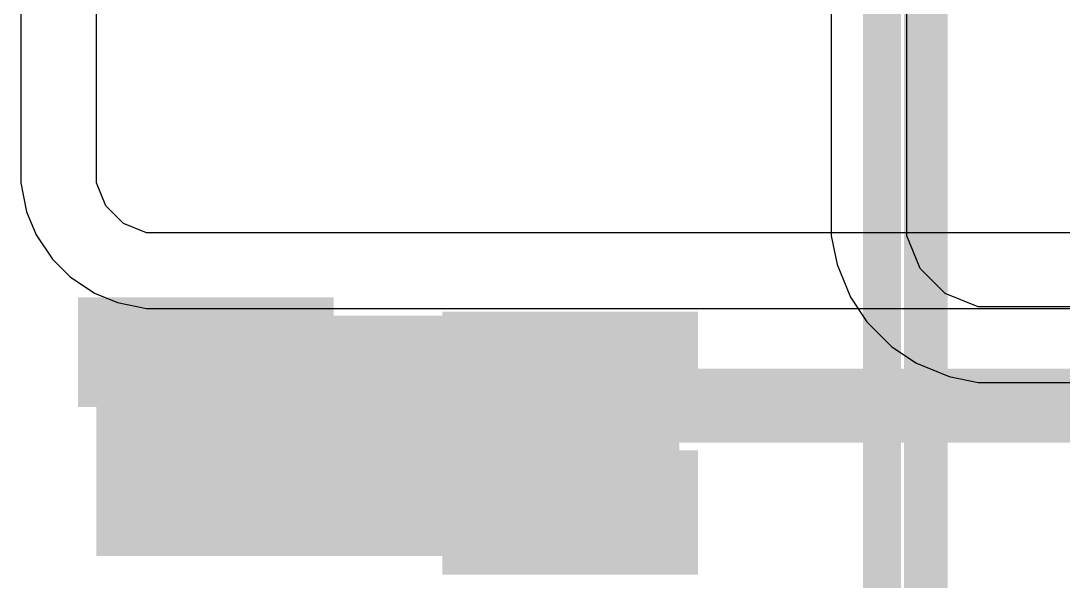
# Model space of a CAD drawing. Header units: inches. Extents: x -12 to 5355, y -7 to 5366.
# Drawn here: x 2.905 to 6.48, y 23.773 to 25.696 of the extents above; entities that cross this region are included whole.
import ezdxf

# ---------------------------------------------------------------- set-up
doc = ezdxf.new("R2010")
doc.units = ezdxf.units.IN
for name, color, linetype in [('POWER', 76, 'Continuous'), ('Top 3D Models', 56, 'Continuous'), ('TOP LAYER', 1, 'Continuous'), ('Top Overlay', 2, 'Continuous'), ('Top Paste', 8, 'Continuous'), ('Top Solder', 216, 'Continuous')]:
    doc.layers.add(name, color=color, linetype=linetype)

# ---------------------------------------------------------------- blocks, each defined once
blk = doc.blocks.new('2036150003_1')
at = {"layer": 'TOP LAYER'}
for points in [[(2.925, 2.065), (3.175, 2.065), (3.175, 1.315), (2.925, 1.315)], [(3.4, 2.065), (3.7, 2.065), (3.7, 1.315), (3.4, 1.315)], [(2.875, 0.815), (3.125, 0.815), (3.125, 0.065), (2.875, 0.065)]]:
    blk.add_hatch(color=1, dxfattribs=at).paths.add_polyline_path(points)
at = {"layer": 'Top Paste'}
for points in [[(2.925, 2.065), (3.175, 2.065), (3.175, 1.315), (2.925, 1.315)], [(3.4, 2.065), (3.7, 2.065), (3.7, 1.315), (3.4, 1.315)], [(2.875, 0.815), (3.125, 0.815), (3.125, 0.065), (2.875, 0.065)]]:
    blk.add_hatch(color=8, dxfattribs=at).paths.add_polyline_path(points)
at = {"layer": 'Top Solder'}
for points in [[(2.8615, 2.1285), (3.2385, 2.1285), (3.2385, 1.2515), (2.8615, 1.2515)], [(3.3365, 2.1285), (3.7635, 2.1285), (3.7635, 1.2515), (3.3365, 1.2515)], [(2.8115, 0.8785), (3.1885, 0.8785), (3.1885, 0.0015), (2.8115, 0.0015)]]:
    blk.add_hatch(color=216, dxfattribs=at).paths.add_polyline_path(points)
at = {"layer": 'Top 3D Models'}
blk.add_lwpolyline([(4.705, 2.76, 0.13, 0.13, 0), (-4.705, 2.76, 0.13, 0.13, 0)], format="xyseb", dxfattribs=at)
at = {"layer": 'Top Overlay'}
blk.add_lwpolyline([(4.705, 2.91, 0.15, 0.15, 0), (-4.705, 2.91, 0.15, 0.15, 0)], format="xyseb", dxfattribs=at)

msp = doc.modelspace()

# ---------------------------------------------------------------- hatches: boundary and pattern name
at = {"layer": 'TOP LAYER'}
msp.add_hatch(color=1, dxfattribs=at).paths.add_polyline_path([(3.1638, 23.859), (5.1638, 23.859), (5.1638, 24.684), (3.1638, 24.684)])

# ---------------------------------------------------------------- linework, layer by layer
at = {"layer": 'POWER'}
for p, q in [((5.9436, 25.019), (5.9436, 27.0152)), ((5.6846, 26.9752), (5.6846, 25.019)), ((5.6846, 25.019), (5.6846, 24.9584)), ((5.9436, 24.9584), (5.9436, 25.019)), ((5.6846, 24.9584), (5.7043, 24.8593)), ((5.99, 24.8463), (5.9436, 24.9584)), ((5.7043, 24.8593), (5.7507, 24.7472)), ((6.0757, 24.7606), (5.99, 24.8463)), ((5.7507, 24.7472), (5.8069, 24.6632)), ((6.1878, 24.7142), (6.0757, 24.7606)), ((6.2484, 24.7142), (6.1878, 24.7142)), ((7.9804, 24.7142), (6.2484, 24.7142)), ((5.8069, 24.6632), (5.8926, 24.5775)), ((5.8926, 24.5775), (5.9766, 24.5213)), ((5.9766, 24.5213), (6.0887, 24.4749)), ((6.0887, 24.4749), (6.1878, 24.4552)), ((6.1878, 24.4552), (6.2484, 24.4552)), ((6.2484, 24.4552), (6.7443, 24.4552))]:
    msp.add_line(p, q, dxfattribs=at)
at = {"layer": 'TOP LAYER'}
for p, q in [((2.9048, 26.184), (2.9048, 25.14)), ((3.1638, 25.14), (3.1638, 26.184)), ((2.9048, 25.14), (2.9245, 25.0408)), ((3.1964, 25.0612), (3.1638, 25.14)), ((3.2568, 25.0008), (3.1964, 25.0612)), ((2.9245, 25.0408), (2.9245, 25.0408)), ((2.9245, 25.0408), (2.9572, 24.962)), ((3.3356, 24.9682), (3.2568, 25.0008)), ((2.9572, 24.962), (3.0133, 24.878)), ((7.366, 24.9682), (3.3356, 24.9682)), ((3.0133, 24.878), (3.0736, 24.8177)), ((3.0736, 24.8177), (3.1576, 24.7616)), ((3.1576, 24.7616), (3.2364, 24.7289)), ((3.2364, 24.7289), (3.3356, 24.7092)), ((3.3356, 24.7092), (7.3533, 24.7092))]:
    msp.add_line(p, q, dxfattribs=at)
for points in [[(4.8006, 24.3332, 0.254, 0.254, -0.414214), (4.8422, 24.3748, 0.254, 0.254, 0)], [(4.8422, 24.3748, 0.254, 0.254, 0), (7.0816, 24.3748, 0.254, 0.254, 0)]]:
    msp.add_lwpolyline(points, format="xyseb", dxfattribs=at)
for points in [[(4.7787, 24.3748, 0.127, 0.127, 1), (4.9057, 24.3748, 0.127, 0.127, 1)], [(4.7787, 24.3748, 0.127, 0.127, 1), (4.9057, 24.3748, 0.127, 0.127, 1)], [(4.7371, 24.3332, 0.127, 0.127, 1), (4.8641, 24.3332, 0.127, 0.127, 1)]]:
    msp.add_lwpolyline(points, format="xyseb", close=True, dxfattribs=at)

# ---------------------------------------------------------------- block references
at = {"rotation": 270}
msp.add_blockref('2036150003_1', (3.0988, 27.559), dxfattribs=at)

doc.saveas('drawing.dxf')
